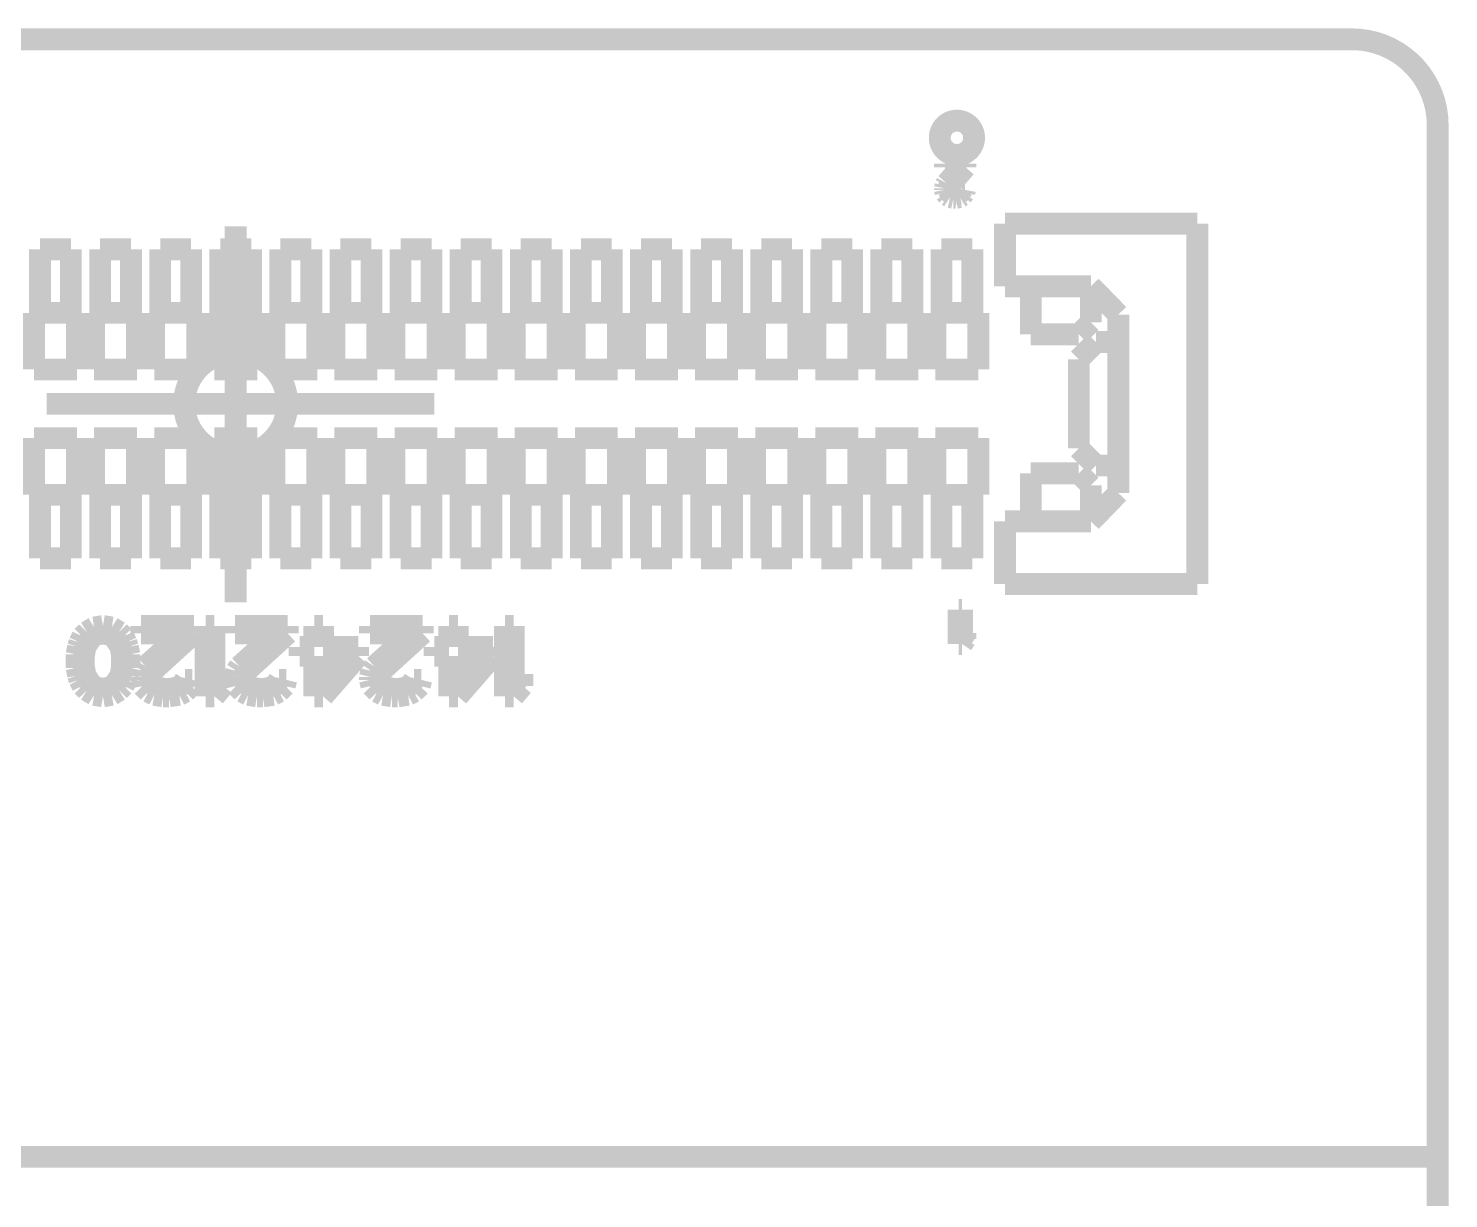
# Model space of a CAD drawing. Header units: millimetres. Extents: x 0 to 442, y 0 to 314.
# Drawn here: x 197.42 to 205.69, y 92.48 to 99.3 of the extents above; entities that cross this region are included whole.
import ezdxf

# ---------------------------------------------------------------- set-up
doc = ezdxf.new("R2010")
doc.units = ezdxf.units.MM
doc.header["$LTSCALE"] = 23.1
doc.layers.get('0').update_dxf_attribs({"linetype": 'CONTINUOUS'})

msp = doc.modelspace()

# ---------------------------------------------------------------- linework, layer by layer
at = {"const_width": 0.127}
for points in [[(205.1308, 99.235), (192.1308, 99.235, 0.414218), (191.6307, 98.7349)], [(205.6307, 98.7349, 0.414367), (205.1308, 99.235)]]:
    msp.add_lwpolyline(points, format="xyb", dxfattribs=at)
for points in [[(202.7307, 98.6609), (202.7307, 98.6648), (202.731, 98.6686), (202.7315, 98.6726), (202.7325, 98.6802), (202.7335, 98.6841), (202.7343, 98.6876), (202.7356, 98.6914), (202.7368, 98.695), (202.7381, 98.6988), (202.7396, 98.7023), (202.7414, 98.7059), (202.7432, 98.7092), (202.7493, 98.7191), (202.7518, 98.7222), (202.7541, 98.7252), (202.7566, 98.728), (202.7622, 98.7336), (202.765, 98.7361), (202.7711, 98.7412), (202.7742, 98.7432), (202.7775, 98.7455), (202.7808, 98.7476), (202.7841, 98.7493), (202.7876, 98.7511), (202.7947, 98.7542), (202.7983, 98.7554), (202.8021, 98.7567), (202.8059, 98.7577), (202.8095, 98.7587), (202.8133, 98.7595), (202.8171, 98.76), (202.8212, 98.7605), (202.825, 98.7608), (202.8367, 98.7608), (202.8405, 98.7605), (202.8481, 98.7595), (202.8519, 98.7587), (202.8595, 98.7567), (202.8631, 98.7554), (202.8669, 98.7542), (202.874, 98.7511), (202.8773, 98.7493), (202.8808, 98.7476), (202.8842, 98.7455), (202.8872, 98.7432), (202.8905, 98.7412), (202.8966, 98.7361), (202.8994, 98.7336), (202.9022, 98.7308), (202.9073, 98.7252), (202.9098, 98.7222), (202.9121, 98.7191), (202.9144, 98.7158), (202.9164, 98.7125), (202.9182, 98.7092), (202.9202, 98.7059), (202.9233, 98.6988), (202.9248, 98.695), (202.9261, 98.6914), (202.9271, 98.6876), (202.9281, 98.6841), (202.9296, 98.6764), (202.9301, 98.6726), (202.9304, 98.6686), (202.9306, 98.6648), (202.9306, 98.6609)], [(205.6307, 90.8319), (205.6307, 98.7349)], [(202.9306, 98.6609), (202.9306, 98.6571), (202.9304, 98.6531), (202.9301, 98.6493), (202.9296, 98.6454), (202.9281, 98.6378), (202.9271, 98.634), (202.9261, 98.6305), (202.9248, 98.6267), (202.9202, 98.616), (202.9182, 98.6127), (202.9164, 98.6091), (202.9144, 98.6058), (202.9098, 98.5997), (202.9047, 98.5936), (202.9022, 98.5908), (202.8994, 98.588), (202.8966, 98.5855), (202.8936, 98.583), (202.8905, 98.5807), (202.8872, 98.5784), (202.8842, 98.5764), (202.8808, 98.5743), (202.8773, 98.5723), (202.874, 98.5708), (202.8704, 98.569), (202.8669, 98.5677), (202.8631, 98.5662), (202.8595, 98.5652), (202.8519, 98.5632), (202.8481, 98.5624), (202.8405, 98.5614), (202.8367, 98.5611), (202.8326, 98.5609), (202.8288, 98.5609), (202.8212, 98.5614), (202.8171, 98.5619), (202.8133, 98.5624), (202.8095, 98.5632), (202.8059, 98.5642), (202.7983, 98.5662), (202.7947, 98.5677), (202.7912, 98.569), (202.7876, 98.5708), (202.7841, 98.5723), (202.7742, 98.5784), (202.7681, 98.583), (202.765, 98.5855), (202.7622, 98.588), (202.7566, 98.5936), (202.7541, 98.5967), (202.7518, 98.5997), (202.7493, 98.6028), (202.7472, 98.6058), (202.7452, 98.6091), (202.7432, 98.6127), (202.7414, 98.616), (202.7396, 98.6195), (202.7381, 98.6231), (202.7368, 98.6267), (202.7356, 98.6305), (202.7343, 98.634), (202.7335, 98.6378), (202.7325, 98.6416), (202.731, 98.6531), (202.7307, 98.6571), (202.7307, 98.6609)], [(202.7607, 98.4897), (202.7607, 98.5108)], [(202.7607, 98.4897), (202.7607, 98.5108)], [(202.7607, 98.5108), (202.8808, 98.5108)], [(202.7607, 98.5108), (202.8808, 98.5108)], [(202.8542, 98.4897), (202.7607, 98.4897)], [(202.8542, 98.4897), (202.7607, 98.4897)], [(202.7709, 98.396), (202.8542, 98.4897)], [(202.7709, 98.396), (202.8542, 98.4897)], [(202.8808, 98.4897), (202.7874, 98.3833)], [(202.8808, 98.4897), (202.7874, 98.3833)], [(202.8808, 98.5108), (202.8808, 98.4897)], [(202.8808, 98.5108), (202.8808, 98.4897)], [(202.7607, 98.3663), (202.764, 98.3833)], [(202.7607, 98.3663), (202.764, 98.3833)], [(202.7607, 98.3577), (202.7607, 98.3663)], [(202.7607, 98.3577), (202.7607, 98.3663)], [(202.764, 98.3833), (202.7709, 98.396)], [(202.764, 98.3833), (202.7709, 98.396)], [(202.7874, 98.3833), (202.7808, 98.3663)], [(202.7874, 98.3833), (202.7808, 98.3663)], [(202.7808, 98.3663), (202.7808, 98.3577)], [(202.7808, 98.3663), (202.7808, 98.3577)], [(202.764, 98.3406), (202.7607, 98.3577)], [(202.764, 98.3406), (202.7607, 98.3577)], [(202.7775, 98.3236), (202.764, 98.3406)], [(202.7775, 98.3236), (202.764, 98.3406)], [(202.7907, 98.3152), (202.7775, 98.3236)], [(202.7907, 98.3152), (202.7775, 98.3236)], [(202.7808, 98.3577), (202.7874, 98.345)], [(202.7808, 98.3577), (202.7874, 98.345)], [(202.7874, 98.345), (202.7975, 98.3363)], [(202.7874, 98.345), (202.7975, 98.3363)], [(202.8107, 98.3109), (202.7907, 98.3152)], [(202.8107, 98.3109), (202.7907, 98.3152)], [(202.7975, 98.3363), (202.814, 98.3323)], [(202.7975, 98.3363), (202.814, 98.3323)], [(202.8242, 98.3109), (202.8107, 98.3109)], [(202.8242, 98.3109), (202.8107, 98.3109)], [(202.814, 98.3323), (202.8275, 98.3323)], [(202.814, 98.3323), (202.8275, 98.3323)], [(202.8473, 98.3152), (202.8242, 98.3109)], [(202.8473, 98.3152), (202.8242, 98.3109)], [(202.8275, 98.3323), (202.844, 98.3363)], [(202.8275, 98.3323), (202.844, 98.3363)], [(202.844, 98.3363), (202.8542, 98.345)], [(202.844, 98.3363), (202.8542, 98.345)], [(202.8608, 98.3236), (202.8473, 98.3152)], [(202.8608, 98.3236), (202.8473, 98.3152)], [(202.8542, 98.345), (202.8608, 98.3577)], [(202.8542, 98.345), (202.8608, 98.3577)], [(202.8608, 98.3577), (202.8773, 98.3577)], [(202.8608, 98.3577), (202.8773, 98.3577)], [(202.874, 98.3406), (202.8608, 98.3236)], [(202.874, 98.3406), (202.8608, 98.3236)], [(202.8773, 98.3577), (202.874, 98.3406)], [(202.8773, 98.3577), (202.874, 98.3406)], [(198.6307, 95.9548), (198.6307, 98.1446)], [(198.6307, 95.9548), (198.6307, 98.1446)], [(203.1107, 98.1608), (203.1107, 97.7958)], [(203.1107, 97.7958), (203.1107, 98.1608)], [(204.2309, 98.1608), (203.1107, 98.1608)], [(203.1107, 98.1608), (204.2309, 98.1608)], [(204.2309, 98.1608), (204.2309, 96.061)], [(204.2309, 96.061), (204.2309, 98.1608)], [(197.4907, 98.011), (197.4907, 97.6409)], [(197.4907, 98.011), (197.4907, 97.6409)], [(197.6708, 98.011), (197.4907, 98.011)], [(197.6708, 98.011), (197.4907, 98.011)], [(197.6708, 97.6409), (197.6708, 98.011)], [(197.6708, 97.6409), (197.6708, 98.011)], [(197.8407, 98.011), (197.8407, 97.6409)], [(197.8407, 98.011), (197.8407, 97.6409)], [(198.0208, 98.011), (197.8407, 98.011)], [(198.0208, 98.011), (197.8407, 98.011)], [(198.0208, 97.6409), (198.0208, 98.011)], [(198.0208, 97.6409), (198.0208, 98.011)], [(198.1907, 98.011), (198.1907, 97.6409)], [(198.1907, 98.011), (198.1907, 97.6409)], [(198.3708, 98.011), (198.1907, 98.011)], [(198.3708, 98.011), (198.1907, 98.011)], [(198.3708, 97.6409), (198.3708, 98.011)], [(198.3708, 97.6409), (198.3708, 98.011)], [(198.5408, 98.011), (198.5408, 97.6409)], [(198.5408, 98.011), (198.5408, 97.6409)], [(198.7208, 98.011), (198.5408, 98.011)], [(198.7208, 98.011), (198.5408, 98.011)], [(198.7208, 97.6409), (198.7208, 98.011)], [(198.7208, 97.6409), (198.7208, 98.011)], [(198.8908, 98.011), (198.8908, 97.6409)], [(198.8908, 98.011), (198.8908, 97.6409)], [(199.0709, 98.011), (198.8908, 98.011)], [(199.0709, 98.011), (198.8908, 98.011)], [(199.0709, 97.6409), (199.0709, 98.011)], [(199.0709, 97.6409), (199.0709, 98.011)], [(199.2408, 98.011), (199.2408, 97.6409)], [(199.2408, 98.011), (199.2408, 97.6409)], [(199.4209, 98.011), (199.2408, 98.011)], [(199.4209, 98.011), (199.2408, 98.011)], [(199.4209, 97.6409), (199.4209, 98.011)], [(199.4209, 97.6409), (199.4209, 98.011)], [(199.5908, 98.011), (199.5908, 97.6409)], [(199.5908, 98.011), (199.5908, 97.6409)], [(199.7709, 98.011), (199.5908, 98.011)], [(199.7709, 98.011), (199.5908, 98.011)], [(199.7709, 97.6409), (199.7709, 98.011)], [(199.7709, 97.6409), (199.7709, 98.011)], [(199.9408, 98.011), (199.9408, 97.6409)], [(199.9408, 98.011), (199.9408, 97.6409)], [(200.1206, 98.011), (199.9408, 98.011)], [(200.1206, 98.011), (199.9408, 98.011)], [(200.1206, 97.6409), (200.1206, 98.011)], [(200.1206, 97.6409), (200.1206, 98.011)], [(200.2908, 98.011), (200.2908, 97.6409)], [(200.2908, 98.011), (200.2908, 97.6409)], [(200.4706, 98.011), (200.2908, 98.011)], [(200.4706, 98.011), (200.2908, 98.011)], [(200.4706, 97.6409), (200.4706, 98.011)], [(200.4706, 97.6409), (200.4706, 98.011)], [(200.6408, 98.011), (200.6408, 97.6409)], [(200.6408, 98.011), (200.6408, 97.6409)], [(200.8207, 98.011), (200.6408, 98.011)], [(200.8207, 98.011), (200.6408, 98.011)], [(200.8207, 97.6409), (200.8207, 98.011)], [(200.8207, 97.6409), (200.8207, 98.011)], [(201.1707, 98.011), (200.9908, 98.011)], [(201.1707, 98.011), (200.9908, 98.011)], [(200.9908, 98.011), (200.9908, 97.6409)], [(200.9908, 98.011), (200.9908, 97.6409)], [(201.1707, 97.6409), (201.1707, 98.011)], [(201.1707, 97.6409), (201.1707, 98.011)], [(201.3408, 98.011), (201.3408, 97.6409)], [(201.3408, 98.011), (201.3408, 97.6409)], [(201.5207, 98.011), (201.3408, 98.011)], [(201.5207, 98.011), (201.3408, 98.011)], [(201.5207, 97.6409), (201.5207, 98.011)], [(201.5207, 97.6409), (201.5207, 98.011)], [(201.6909, 98.011), (201.6909, 97.6409)], [(201.6909, 98.011), (201.6909, 97.6409)], [(201.8707, 98.011), (201.6909, 98.011)], [(201.8707, 98.011), (201.6909, 98.011)], [(201.8707, 97.6409), (201.8707, 98.011)], [(201.8707, 97.6409), (201.8707, 98.011)], [(202.0409, 98.011), (202.0409, 97.6409)], [(202.0409, 98.011), (202.0409, 97.6409)], [(202.2207, 98.011), (202.0409, 98.011)], [(202.2207, 98.011), (202.0409, 98.011)], [(202.2207, 97.6409), (202.2207, 98.011)], [(202.2207, 97.6409), (202.2207, 98.011)], [(202.3906, 98.011), (202.3906, 97.6409)], [(202.3906, 98.011), (202.3906, 97.6409)], [(202.5707, 98.011), (202.3906, 98.011)], [(202.5707, 98.011), (202.3906, 98.011)], [(202.5707, 97.6409), (202.5707, 98.011)], [(202.5707, 97.6409), (202.5707, 98.011)], [(202.7406, 98.011), (202.7406, 97.6409)], [(202.7406, 98.011), (202.7406, 97.6409)], [(202.9207, 98.011), (202.7406, 98.011)], [(202.9207, 98.011), (202.7406, 98.011)], [(202.9207, 97.6409), (202.9207, 98.011)], [(202.9207, 97.6409), (202.9207, 98.011)], [(203.2608, 97.7958), (203.1107, 97.7958)], [(203.1107, 97.7958), (203.6108, 97.7958)], [(203.2608, 97.7958), (203.2608, 97.5159)], [(203.2608, 97.5159), (203.2608, 97.7958)], [(203.2608, 97.7958), (203.6108, 97.7958)], [(203.6108, 97.7958), (203.6108, 97.586)], [(203.6108, 97.586), (203.6108, 97.7958)], [(203.6108, 97.7958), (203.7709, 97.631)], [(203.7709, 97.631), (203.6108, 97.7958)], [(197.4557, 97.6409), (197.4557, 97.3109)], [(197.4557, 97.6409), (197.4557, 97.3109)], [(197.7059, 97.6409), (197.4557, 97.6409)], [(197.4907, 97.6409), (197.4557, 97.6409)], [(197.4907, 97.6409), (197.6708, 97.6409)], [(197.7059, 97.6409), (197.6708, 97.6409)], [(197.7059, 97.3109), (197.7059, 97.6409)], [(197.7059, 97.3109), (197.7059, 97.6409)], [(197.8057, 97.6409), (197.8057, 97.3109)], [(197.8057, 97.6409), (197.8057, 97.3109)], [(198.0559, 97.6409), (197.8057, 97.6409)], [(197.8407, 97.6409), (197.8057, 97.6409)], [(197.8407, 97.6409), (198.0208, 97.6409)], [(198.0559, 97.6409), (198.0208, 97.6409)], [(198.0559, 97.3109), (198.0559, 97.6409)], [(198.0559, 97.3109), (198.0559, 97.6409)], [(198.1557, 97.6409), (198.1557, 97.3109)], [(198.1557, 97.6409), (198.1557, 97.3109)], [(198.4056, 97.6409), (198.1557, 97.6409)], [(198.1907, 97.6409), (198.1557, 97.6409)], [(198.1907, 97.6409), (198.3708, 97.6409)], [(198.4056, 97.6409), (198.3708, 97.6409)], [(198.4056, 97.3109), (198.4056, 97.6409)], [(198.4056, 97.3109), (198.4056, 97.6409)], [(198.5057, 97.6409), (198.5057, 97.3109)], [(198.5057, 97.6409), (198.5057, 97.3109)], [(198.7556, 97.6409), (198.5057, 97.6409)], [(198.5408, 97.6409), (198.5057, 97.6409)], [(198.5408, 97.6409), (198.7208, 97.6409)], [(198.7556, 97.6409), (198.7208, 97.6409)], [(198.7556, 97.3109), (198.7556, 97.6409)], [(198.7556, 97.3109), (198.7556, 97.6409)], [(198.8557, 97.6409), (198.8557, 97.3109)], [(198.8557, 97.6409), (198.8557, 97.3109)], [(199.1056, 97.6409), (198.8557, 97.6409)], [(198.8908, 97.6409), (198.8557, 97.6409)], [(198.8908, 97.6409), (199.0709, 97.6409)], [(199.1056, 97.6409), (199.0709, 97.6409)], [(199.1056, 97.3109), (199.1056, 97.6409)], [(199.1056, 97.3109), (199.1056, 97.6409)], [(199.2057, 97.6409), (199.2057, 97.3109)], [(199.2057, 97.6409), (199.2057, 97.3109)], [(199.4557, 97.6409), (199.2057, 97.6409)], [(199.2408, 97.6409), (199.2057, 97.6409)], [(199.2408, 97.6409), (199.4209, 97.6409)], [(199.4557, 97.6409), (199.4209, 97.6409)], [(199.4557, 97.3109), (199.4557, 97.6409)], [(199.4557, 97.3109), (199.4557, 97.6409)], [(199.5557, 97.6409), (199.5557, 97.3109)], [(199.5557, 97.6409), (199.5557, 97.3109)], [(199.8057, 97.6409), (199.5557, 97.6409)], [(199.5908, 97.6409), (199.5557, 97.6409)], [(199.5908, 97.6409), (199.7709, 97.6409)], [(199.8057, 97.6409), (199.7709, 97.6409)], [(199.8057, 97.3109), (199.8057, 97.6409)], [(199.8057, 97.3109), (199.8057, 97.6409)], [(199.9057, 97.6409), (199.9057, 97.3109)], [(199.9057, 97.6409), (199.9057, 97.3109)], [(200.1557, 97.6409), (199.9057, 97.6409)], [(199.9408, 97.6409), (199.9057, 97.6409)], [(199.9408, 97.6409), (200.1206, 97.6409)], [(200.1557, 97.6409), (200.1206, 97.6409)], [(200.1557, 97.3109), (200.1557, 97.6409)], [(200.1557, 97.3109), (200.1557, 97.6409)], [(200.2558, 97.6409), (200.2558, 97.3109)], [(200.2558, 97.6409), (200.2558, 97.3109)], [(200.5057, 97.6409), (200.2558, 97.6409)], [(200.2908, 97.6409), (200.2558, 97.6409)], [(200.2908, 97.6409), (200.4706, 97.6409)], [(200.5057, 97.6409), (200.4706, 97.6409)], [(200.5057, 97.3109), (200.5057, 97.6409)], [(200.5057, 97.3109), (200.5057, 97.6409)], [(200.6058, 97.6409), (200.6058, 97.3109)], [(200.6058, 97.6409), (200.6058, 97.3109)], [(200.8557, 97.6409), (200.6058, 97.6409)], [(200.6408, 97.6409), (200.6058, 97.6409)], [(200.6408, 97.6409), (200.8207, 97.6409)], [(200.8557, 97.6409), (200.8207, 97.6409)], [(200.8557, 97.3109), (200.8557, 97.6409)], [(200.8557, 97.3109), (200.8557, 97.6409)], [(201.2057, 97.6409), (200.9558, 97.6409)], [(200.9558, 97.6409), (200.9558, 97.3109)], [(200.9558, 97.6409), (200.9558, 97.3109)], [(200.9908, 97.6409), (200.9558, 97.6409)], [(200.9908, 97.6409), (201.1707, 97.6409)], [(201.2057, 97.6409), (201.1707, 97.6409)], [(201.2057, 97.3109), (201.2057, 97.6409)], [(201.2057, 97.3109), (201.2057, 97.6409)], [(201.3058, 97.6409), (201.3058, 97.3109)], [(201.3058, 97.6409), (201.3058, 97.3109)], [(201.5557, 97.6409), (201.3058, 97.6409)], [(201.3408, 97.6409), (201.3058, 97.6409)], [(201.3408, 97.6409), (201.5207, 97.6409)], [(201.5557, 97.6409), (201.5207, 97.6409)], [(201.5557, 97.3109), (201.5557, 97.6409)], [(201.5557, 97.3109), (201.5557, 97.6409)], [(201.6558, 97.6409), (201.6558, 97.3109)], [(201.6558, 97.6409), (201.6558, 97.3109)], [(201.9057, 97.6409), (201.6558, 97.6409)], [(201.6909, 97.6409), (201.6558, 97.6409)], [(201.6909, 97.6409), (201.8707, 97.6409)], [(201.9057, 97.6409), (201.8707, 97.6409)], [(201.9057, 97.3109), (201.9057, 97.6409)], [(201.9057, 97.3109), (201.9057, 97.6409)], [(202.0058, 97.6409), (202.0058, 97.3109)], [(202.0058, 97.6409), (202.0058, 97.3109)], [(202.2558, 97.6409), (202.0058, 97.6409)], [(202.0409, 97.6409), (202.0058, 97.6409)], [(202.0409, 97.6409), (202.2207, 97.6409)], [(202.2558, 97.6409), (202.2207, 97.6409)], [(202.2558, 97.3109), (202.2558, 97.6409)], [(202.2558, 97.3109), (202.2558, 97.6409)], [(202.3558, 97.6409), (202.3558, 97.3109)], [(202.3558, 97.6409), (202.3558, 97.3109)], [(202.6058, 97.6409), (202.3558, 97.6409)], [(202.3906, 97.6409), (202.3558, 97.6409)], [(202.3906, 97.6409), (202.5707, 97.6409)], [(202.6058, 97.6409), (202.5707, 97.6409)], [(202.6058, 97.3109), (202.6058, 97.6409)], [(202.6058, 97.3109), (202.6058, 97.6409)], [(202.7058, 97.6409), (202.7058, 97.3109)], [(202.7058, 97.6409), (202.7058, 97.3109)], [(202.9558, 97.6409), (202.7058, 97.6409)], [(202.7406, 97.6409), (202.7058, 97.6409)], [(202.7406, 97.6409), (202.9207, 97.6409)], [(202.9558, 97.6409), (202.9207, 97.6409)], [(202.9558, 97.3109), (202.9558, 97.6409)], [(202.9558, 97.3109), (202.9558, 97.6409)], [(203.7709, 97.631), (203.7709, 96.5908)], [(203.7709, 96.5908), (203.7709, 96.7509), (203.7709, 97.471), (203.7709, 97.631)], [(203.6108, 97.586), (203.5407, 97.5159)], [(203.5407, 97.5159), (203.6108, 97.586)], [(203.5407, 97.5159), (203.2608, 97.5159)], [(203.2608, 97.5159), (203.5407, 97.5159)], [(203.6408, 97.471), (203.5407, 97.3709)], [(203.5407, 97.3709), (203.6408, 97.471)], [(203.7709, 97.471), (203.6408, 97.471)], [(203.6408, 97.471), (203.7709, 97.471)], [(198.3307, 97.1108), (198.3309, 97.1222), (198.3317, 97.1334), (198.3327, 97.1446), (198.334, 97.1555), (198.336, 97.1667), (198.3383, 97.1776), (198.3409, 97.1885), (198.3442, 97.1994), (198.3477, 97.2101), (198.3515, 97.2205), (198.3558, 97.2309), (198.3604, 97.2411), (198.3655, 97.251), (198.3708, 97.2609), (198.3767, 97.2705), (198.3828, 97.2799), (198.3894, 97.2891), (198.3962, 97.298), (198.4033, 97.3066), (198.411, 97.315), (198.4186, 97.3231), (198.4267, 97.3307), (198.4351, 97.3384), (198.4437, 97.3455), (198.4526, 97.3523), (198.4618, 97.3587), (198.4712, 97.365), (198.4905, 97.3762), (198.5006, 97.3813), (198.5108, 97.3859), (198.5212, 97.3902), (198.5316, 97.394), (198.5423, 97.3975), (198.5532, 97.4006), (198.5639, 97.4034), (198.575, 97.4057), (198.586, 97.4075), (198.5971, 97.409), (198.6083, 97.41), (198.6195, 97.4108), (198.6307, 97.411), (198.6418, 97.4108), (198.6533, 97.41), (198.6645, 97.409), (198.6754, 97.4075), (198.6865, 97.4057), (198.6975, 97.4034), (198.7084, 97.4006), (198.7191, 97.3975), (198.7297, 97.394), (198.7404, 97.3902), (198.7508, 97.3859), (198.761, 97.3813), (198.7709, 97.3762), (198.7808, 97.3706), (198.7904, 97.365), (198.7998, 97.3587), (198.809, 97.3523), (198.8179, 97.3455), (198.8265, 97.3384), (198.8349, 97.3307), (198.8428, 97.3231), (198.8506, 97.315), (198.8583, 97.3066), (198.8654, 97.298), (198.8722, 97.2891), (198.8786, 97.2799), (198.8847, 97.2705), (198.8905, 97.2609), (198.8961, 97.251), (198.9009, 97.2411), (198.9058, 97.2309), (198.9101, 97.2205), (198.9139, 97.2101), (198.9174, 97.1994), (198.9205, 97.1885), (198.9233, 97.1776), (198.9256, 97.1667), (198.9273, 97.1555), (198.9289, 97.1446), (198.9299, 97.1334), (198.9306, 97.1222), (198.9306, 97.1108)], [(203.5407, 97.3709), (203.5407, 96.8509)], [(203.5407, 96.8509), (203.5407, 97.3709)], [(197.4557, 97.3109), (197.7059, 97.3109)], [(197.4557, 97.3109), (197.7059, 97.3109)], [(197.8057, 97.3109), (198.0559, 97.3109)], [(197.8057, 97.3109), (198.0559, 97.3109)], [(198.1557, 97.3109), (198.4056, 97.3109)], [(198.1557, 97.3109), (198.4056, 97.3109)], [(198.5057, 97.3109), (198.7556, 97.3109)], [(198.5057, 97.3109), (198.7556, 97.3109)], [(198.8557, 97.3109), (199.1056, 97.3109)], [(198.8557, 97.3109), (199.1056, 97.3109)], [(199.2057, 97.3109), (199.4557, 97.3109)], [(199.2057, 97.3109), (199.4557, 97.3109)], [(199.5557, 97.3109), (199.8057, 97.3109)], [(199.5557, 97.3109), (199.8057, 97.3109)], [(199.9057, 97.3109), (200.1557, 97.3109)], [(199.9057, 97.3109), (200.1557, 97.3109)], [(200.2558, 97.3109), (200.5057, 97.3109)], [(200.2558, 97.3109), (200.5057, 97.3109)], [(200.6058, 97.3109), (200.8557, 97.3109)], [(200.6058, 97.3109), (200.8557, 97.3109)], [(200.9558, 97.3109), (201.2057, 97.3109)], [(200.9558, 97.3109), (201.2057, 97.3109)], [(201.3058, 97.3109), (201.5557, 97.3109)], [(201.3058, 97.3109), (201.5557, 97.3109)], [(201.6558, 97.3109), (201.9057, 97.3109)], [(201.6558, 97.3109), (201.9057, 97.3109)], [(202.0058, 97.3109), (202.2558, 97.3109)], [(202.0058, 97.3109), (202.2558, 97.3109)], [(202.3558, 97.3109), (202.6058, 97.3109)], [(202.3558, 97.3109), (202.6058, 97.3109)], [(202.7058, 97.3109), (202.9558, 97.3109)], [(202.7058, 97.3109), (202.9558, 97.3109)], [(197.5291, 97.1108), (199.7869, 97.1108)], [(197.5291, 97.1108), (199.7869, 97.1108)], [(198.9306, 97.1108), (198.9306, 97.0996), (198.9299, 97.0884), (198.9289, 97.0773), (198.9273, 97.0661), (198.9256, 97.0552), (198.9233, 97.0442), (198.9205, 97.0333), (198.9174, 97.0224), (198.9139, 97.0117), (198.9101, 97.0013), (198.9058, 96.9909), (198.9009, 96.9807), (198.8961, 96.9708), (198.8905, 96.9609), (198.8847, 96.9513), (198.8786, 96.9419), (198.8722, 96.9327), (198.8654, 96.9238), (198.8583, 96.9152), (198.8506, 96.9068), (198.8428, 96.8987), (198.8349, 96.8911), (198.8265, 96.8835), (198.8179, 96.8763), (198.809, 96.8695), (198.7998, 96.8631), (198.7904, 96.8568), (198.7808, 96.8512), (198.7709, 96.8456), (198.761, 96.8405), (198.7508, 96.836), (198.7404, 96.8316), (198.7297, 96.8278), (198.7191, 96.8243), (198.7084, 96.8212), (198.6975, 96.8184), (198.6865, 96.8161), (198.6754, 96.8144), (198.6645, 96.8128), (198.6533, 96.8118), (198.6418, 96.8111), (198.6307, 96.8108), (198.6195, 96.8111), (198.6083, 96.8118), (198.5971, 96.8128), (198.586, 96.8144), (198.575, 96.8161), (198.5639, 96.8184), (198.5532, 96.8212), (198.5423, 96.8243), (198.5316, 96.8278), (198.5212, 96.8316), (198.5108, 96.836), (198.5006, 96.8405), (198.4905, 96.8456), (198.4712, 96.8568), (198.4618, 96.8631), (198.4526, 96.8695), (198.4437, 96.8763), (198.4351, 96.8835), (198.4267, 96.8911), (198.4186, 96.8987), (198.411, 96.9068), (198.4033, 96.9152), (198.3962, 96.9238), (198.3894, 96.9327), (198.3828, 96.9419), (198.3767, 96.9513), (198.3708, 96.9609), (198.3655, 96.9708), (198.3604, 96.9807), (198.3558, 96.9909), (198.3515, 97.0013), (198.3477, 97.0117), (198.3442, 97.0224), (198.3409, 97.0333), (198.3383, 97.0442), (198.336, 97.0552), (198.334, 97.0661), (198.3327, 97.0773), (198.3317, 97.0884), (198.3309, 97.0996), (198.3307, 97.1108)], [(197.4557, 96.9109), (197.4557, 96.5809)], [(197.4557, 96.9109), (197.4557, 96.5809)], [(197.7059, 96.9109), (197.4557, 96.9109)], [(197.7059, 96.9109), (197.4557, 96.9109)], [(197.7059, 96.5809), (197.7059, 96.9109)], [(197.7059, 96.5809), (197.7059, 96.9109)], [(197.8057, 96.9109), (197.8057, 96.5809)], [(197.8057, 96.9109), (197.8057, 96.5809)], [(198.0559, 96.9109), (197.8057, 96.9109)], [(198.0559, 96.9109), (197.8057, 96.9109)], [(198.0559, 96.5809), (198.0559, 96.9109)], [(198.0559, 96.5809), (198.0559, 96.9109)], [(198.1557, 96.9109), (198.1557, 96.5809)], [(198.1557, 96.9109), (198.1557, 96.5809)], [(198.4056, 96.9109), (198.1557, 96.9109)], [(198.4056, 96.9109), (198.1557, 96.9109)], [(198.4056, 96.5809), (198.4056, 96.9109)], [(198.4056, 96.5809), (198.4056, 96.9109)], [(198.7556, 96.9109), (198.5057, 96.9109)], [(198.7556, 96.9109), (198.5057, 96.9109)], [(198.5057, 96.9109), (198.5057, 96.5809)], [(198.5057, 96.9109), (198.5057, 96.5809)], [(198.7556, 96.5809), (198.7556, 96.9109)], [(198.7556, 96.5809), (198.7556, 96.9109)], [(198.8557, 96.9109), (198.8557, 96.5809)], [(198.8557, 96.9109), (198.8557, 96.5809)], [(199.1056, 96.9109), (198.8557, 96.9109)], [(199.1056, 96.9109), (198.8557, 96.9109)], [(199.1056, 96.5809), (199.1056, 96.9109)], [(199.1056, 96.5809), (199.1056, 96.9109)], [(199.2057, 96.9109), (199.2057, 96.5809)], [(199.2057, 96.9109), (199.2057, 96.5809)], [(199.4557, 96.9109), (199.2057, 96.9109)], [(199.4557, 96.9109), (199.2057, 96.9109)], [(199.4557, 96.5809), (199.4557, 96.9109)], [(199.4557, 96.5809), (199.4557, 96.9109)], [(199.5557, 96.9109), (199.5557, 96.5809)], [(199.5557, 96.9109), (199.5557, 96.5809)], [(199.8057, 96.9109), (199.5557, 96.9109)], [(199.8057, 96.9109), (199.5557, 96.9109)], [(199.8057, 96.5809), (199.8057, 96.9109)], [(199.8057, 96.5809), (199.8057, 96.9109)], [(199.9057, 96.9109), (199.9057, 96.5809)], [(199.9057, 96.9109), (199.9057, 96.5809)], [(200.1557, 96.9109), (199.9057, 96.9109)], [(200.1557, 96.9109), (199.9057, 96.9109)], [(200.1557, 96.5809), (200.1557, 96.9109)], [(200.1557, 96.5809), (200.1557, 96.9109)], [(200.2558, 96.9109), (200.2558, 96.5809)], [(200.2558, 96.9109), (200.2558, 96.5809)], [(200.5057, 96.9109), (200.2558, 96.9109)], [(200.5057, 96.9109), (200.2558, 96.9109)], [(200.5057, 96.5809), (200.5057, 96.9109)], [(200.5057, 96.5809), (200.5057, 96.9109)], [(200.6058, 96.9109), (200.6058, 96.5809)], [(200.6058, 96.9109), (200.6058, 96.5809)], [(200.8557, 96.9109), (200.6058, 96.9109)], [(200.8557, 96.9109), (200.6058, 96.9109)], [(200.8557, 96.5809), (200.8557, 96.9109)], [(200.8557, 96.5809), (200.8557, 96.9109)], [(201.2057, 96.9109), (200.9558, 96.9109)], [(201.2057, 96.9109), (200.9558, 96.9109)], [(200.9558, 96.9109), (200.9558, 96.5809)], [(200.9558, 96.9109), (200.9558, 96.5809)], [(201.2057, 96.5809), (201.2057, 96.9109)], [(201.2057, 96.5809), (201.2057, 96.9109)], [(201.3058, 96.9109), (201.3058, 96.5809)], [(201.3058, 96.9109), (201.3058, 96.5809)], [(201.5557, 96.9109), (201.3058, 96.9109)], [(201.5557, 96.9109), (201.3058, 96.9109)], [(201.5557, 96.5809), (201.5557, 96.9109)], [(201.5557, 96.5809), (201.5557, 96.9109)], [(201.6558, 96.9109), (201.6558, 96.5809)], [(201.6558, 96.9109), (201.6558, 96.5809)], [(201.9057, 96.9109), (201.6558, 96.9109)], [(201.9057, 96.9109), (201.6558, 96.9109)], [(201.9057, 96.5809), (201.9057, 96.9109)], [(201.9057, 96.5809), (201.9057, 96.9109)], [(202.0058, 96.9109), (202.0058, 96.5809)], [(202.0058, 96.9109), (202.0058, 96.5809)], [(202.2558, 96.9109), (202.0058, 96.9109)], [(202.2558, 96.9109), (202.0058, 96.9109)], [(202.2558, 96.5809), (202.2558, 96.9109)], [(202.2558, 96.5809), (202.2558, 96.9109)], [(202.3558, 96.9109), (202.3558, 96.5809)], [(202.3558, 96.9109), (202.3558, 96.5809)], [(202.6058, 96.9109), (202.3558, 96.9109)], [(202.6058, 96.9109), (202.3558, 96.9109)], [(202.6058, 96.5809), (202.6058, 96.9109)], [(202.6058, 96.5809), (202.6058, 96.9109)], [(202.7058, 96.9109), (202.7058, 96.5809)], [(202.7058, 96.9109), (202.7058, 96.5809)], [(202.9558, 96.9109), (202.7058, 96.9109)], [(202.9558, 96.9109), (202.7058, 96.9109)], [(202.9558, 96.5809), (202.9558, 96.9109)], [(202.9558, 96.5809), (202.9558, 96.9109)], [(203.5407, 96.8509), (203.6408, 96.7509)], [(203.6408, 96.7509), (203.5407, 96.8509)], [(203.2608, 96.426), (203.2608, 96.7059)], [(203.2608, 96.426), (203.2608, 96.7059)], [(203.2608, 96.7059), (203.5407, 96.7059)], [(203.2608, 96.7059), (203.5407, 96.7059)], [(203.5407, 96.7059), (203.6108, 96.6358)], [(203.5407, 96.7059), (203.6108, 96.6358)], [(203.7709, 96.7509), (203.6408, 96.7509)], [(203.6408, 96.7509), (203.7709, 96.7509)], [(203.6108, 96.6358), (203.6108, 96.426)], [(203.6108, 96.6358), (203.6108, 96.426)], [(197.4557, 96.5809), (197.7059, 96.5809)], [(197.4557, 96.5809), (197.4907, 96.5809)], [(197.4907, 96.5809), (197.6708, 96.5809)], [(197.4907, 96.5809), (197.4907, 96.2109)], [(197.4907, 96.5809), (197.4907, 96.2109)], [(197.6708, 96.5809), (197.7059, 96.5809)], [(197.6708, 96.2109), (197.6708, 96.5809)], [(197.6708, 96.2109), (197.6708, 96.5809)], [(197.8057, 96.5809), (198.0559, 96.5809)], [(197.8057, 96.5809), (197.8407, 96.5809)], [(197.8407, 96.5809), (198.0208, 96.5809)], [(197.8407, 96.5809), (197.8407, 96.2109)], [(197.8407, 96.5809), (197.8407, 96.2109)], [(198.0208, 96.5809), (198.0559, 96.5809)], [(198.0208, 96.2109), (198.0208, 96.5809)], [(198.0208, 96.2109), (198.0208, 96.5809)], [(198.1557, 96.5809), (198.4056, 96.5809)], [(198.1557, 96.5809), (198.1907, 96.5809)], [(198.1907, 96.5809), (198.3708, 96.5809)], [(198.1907, 96.5809), (198.1907, 96.2109)], [(198.1907, 96.5809), (198.1907, 96.2109)], [(198.3708, 96.5809), (198.4056, 96.5809)], [(198.3708, 96.2109), (198.3708, 96.5809)], [(198.3708, 96.2109), (198.3708, 96.5809)], [(198.5057, 96.5809), (198.7556, 96.5809)], [(198.5057, 96.5809), (198.5408, 96.5809)], [(198.5408, 96.5809), (198.7208, 96.5809)], [(198.5408, 96.5809), (198.5408, 96.2109)], [(198.5408, 96.5809), (198.5408, 96.2109)], [(198.7208, 96.2109), (198.7208, 96.5809)], [(198.7208, 96.2109), (198.7208, 96.5809)], [(198.7208, 96.5809), (198.7556, 96.5809)], [(198.8557, 96.5809), (199.1056, 96.5809)], [(198.8557, 96.5809), (198.8908, 96.5809)], [(198.8908, 96.5809), (199.0709, 96.5809)], [(198.8908, 96.5809), (198.8908, 96.2109)], [(198.8908, 96.5809), (198.8908, 96.2109)], [(199.0709, 96.2109), (199.0709, 96.5809)], [(199.0709, 96.2109), (199.0709, 96.5809)], [(199.0709, 96.5809), (199.1056, 96.5809)], [(199.2057, 96.5809), (199.2408, 96.5809)], [(199.2057, 96.5809), (199.4557, 96.5809)], [(199.2408, 96.5809), (199.2408, 96.2109)], [(199.2408, 96.5809), (199.2408, 96.2109)], [(199.2408, 96.5809), (199.4209, 96.5809)], [(199.4209, 96.2109), (199.4209, 96.5809)], [(199.4209, 96.2109), (199.4209, 96.5809)], [(199.4209, 96.5809), (199.4557, 96.5809)], [(199.5557, 96.5809), (199.5908, 96.5809)], [(199.5557, 96.5809), (199.8057, 96.5809)], [(199.5908, 96.5809), (199.5908, 96.2109)], [(199.5908, 96.5809), (199.5908, 96.2109)], [(199.5908, 96.5809), (199.7709, 96.5809)], [(199.7709, 96.2109), (199.7709, 96.5809)], [(199.7709, 96.2109), (199.7709, 96.5809)], [(199.7709, 96.5809), (199.8057, 96.5809)], [(199.9057, 96.5809), (199.9408, 96.5809)], [(199.9057, 96.5809), (200.1557, 96.5809)], [(199.9408, 96.5809), (199.9408, 96.2109)], [(199.9408, 96.5809), (199.9408, 96.2109)], [(199.9408, 96.5809), (200.1206, 96.5809)], [(200.1206, 96.2109), (200.1206, 96.5809)], [(200.1206, 96.2109), (200.1206, 96.5809)], [(200.1206, 96.5809), (200.1557, 96.5809)], [(200.2558, 96.5809), (200.2908, 96.5809)], [(200.2558, 96.5809), (200.5057, 96.5809)], [(200.2908, 96.5809), (200.2908, 96.2109)], [(200.2908, 96.5809), (200.2908, 96.2109)], [(200.2908, 96.5809), (200.4706, 96.5809)], [(200.4706, 96.2109), (200.4706, 96.5809)], [(200.4706, 96.2109), (200.4706, 96.5809)], [(200.4706, 96.5809), (200.5057, 96.5809)], [(200.6058, 96.5809), (200.6408, 96.5809)], [(200.6058, 96.5809), (200.8557, 96.5809)], [(200.6408, 96.5809), (200.6408, 96.2109)], [(200.6408, 96.5809), (200.6408, 96.2109)], [(200.6408, 96.5809), (200.8207, 96.5809)], [(200.8207, 96.2109), (200.8207, 96.5809)], [(200.8207, 96.2109), (200.8207, 96.5809)], [(200.8207, 96.5809), (200.8557, 96.5809)], [(200.9558, 96.5809), (201.2057, 96.5809)], [(200.9558, 96.5809), (200.9908, 96.5809)], [(200.9908, 96.5809), (201.1707, 96.5809)], [(200.9908, 96.5809), (200.9908, 96.2109)], [(200.9908, 96.5809), (200.9908, 96.2109)], [(201.1707, 96.2109), (201.1707, 96.5809)], [(201.1707, 96.2109), (201.1707, 96.5809)], [(201.1707, 96.5809), (201.2057, 96.5809)], [(201.3058, 96.5809), (201.3408, 96.5809)], [(201.3058, 96.5809), (201.5557, 96.5809)], [(201.3408, 96.5809), (201.3408, 96.2109)], [(201.3408, 96.5809), (201.3408, 96.2109)], [(201.3408, 96.5809), (201.5207, 96.5809)], [(201.5207, 96.2109), (201.5207, 96.5809)], [(201.5207, 96.2109), (201.5207, 96.5809)], [(201.5207, 96.5809), (201.5557, 96.5809)], [(201.6558, 96.5809), (201.6909, 96.5809)], [(201.6558, 96.5809), (201.9057, 96.5809)], [(201.6909, 96.5809), (201.6909, 96.2109)], [(201.6909, 96.5809), (201.6909, 96.2109)], [(201.6909, 96.5809), (201.8707, 96.5809)], [(201.8707, 96.2109), (201.8707, 96.5809)], [(201.8707, 96.2109), (201.8707, 96.5809)], [(201.8707, 96.5809), (201.9057, 96.5809)], [(202.0058, 96.5809), (202.0409, 96.5809)], [(202.0058, 96.5809), (202.2558, 96.5809)], [(202.0409, 96.5809), (202.0409, 96.2109)], [(202.0409, 96.5809), (202.0409, 96.2109)], [(202.0409, 96.5809), (202.2207, 96.5809)], [(202.2207, 96.2109), (202.2207, 96.5809)], [(202.2207, 96.2109), (202.2207, 96.5809)], [(202.2207, 96.5809), (202.2558, 96.5809)], [(202.3558, 96.5809), (202.3906, 96.5809)], [(202.3558, 96.5809), (202.6058, 96.5809)], [(202.3906, 96.5809), (202.3906, 96.2109)], [(202.3906, 96.5809), (202.3906, 96.2109)], [(202.3906, 96.5809), (202.5707, 96.5809)], [(202.5707, 96.2109), (202.5707, 96.5809)], [(202.5707, 96.2109), (202.5707, 96.5809)], [(202.5707, 96.5809), (202.6058, 96.5809)], [(202.7058, 96.5809), (202.7406, 96.5809)], [(202.7058, 96.5809), (202.9558, 96.5809)], [(202.7406, 96.5809), (202.7406, 96.2109)], [(202.7406, 96.5809), (202.7406, 96.2109)], [(202.7406, 96.5809), (202.9207, 96.5809)], [(202.9207, 96.2109), (202.9207, 96.5809)], [(202.9207, 96.2109), (202.9207, 96.5809)], [(202.9207, 96.5809), (202.9558, 96.5809)], [(203.7709, 96.5908), (203.6108, 96.426)], [(203.6108, 96.426), (203.7709, 96.5908)], [(203.1107, 96.426), (203.1107, 96.061)], [(203.1107, 96.061), (203.1107, 96.426)], [(203.6108, 96.426), (203.1107, 96.426)], [(203.1107, 96.426), (203.2608, 96.426)], [(203.6108, 96.426), (203.2608, 96.426)], [(197.4907, 96.2109), (197.6708, 96.2109)], [(197.4907, 96.2109), (197.6708, 96.2109)], [(197.8407, 96.2109), (198.0208, 96.2109)], [(197.8407, 96.2109), (198.0208, 96.2109)], [(198.1907, 96.2109), (198.3708, 96.2109)], [(198.1907, 96.2109), (198.3708, 96.2109)], [(198.5408, 96.2109), (198.7208, 96.2109)], [(198.5408, 96.2109), (198.7208, 96.2109)], [(198.8908, 96.2109), (199.0709, 96.2109)], [(198.8908, 96.2109), (199.0709, 96.2109)], [(199.2408, 96.2109), (199.4209, 96.2109)], [(199.2408, 96.2109), (199.4209, 96.2109)], [(199.5908, 96.2109), (199.7709, 96.2109)], [(199.5908, 96.2109), (199.7709, 96.2109)], [(199.9408, 96.2109), (200.1206, 96.2109)], [(199.9408, 96.2109), (200.1206, 96.2109)], [(200.2908, 96.2109), (200.4706, 96.2109)], [(200.2908, 96.2109), (200.4706, 96.2109)], [(200.6408, 96.2109), (200.8207, 96.2109)], [(200.6408, 96.2109), (200.8207, 96.2109)], [(200.9908, 96.2109), (201.1707, 96.2109)], [(200.9908, 96.2109), (201.1707, 96.2109)], [(201.3408, 96.2109), (201.5207, 96.2109)], [(201.3408, 96.2109), (201.5207, 96.2109)], [(201.6909, 96.2109), (201.8707, 96.2109)], [(201.6909, 96.2109), (201.8707, 96.2109)], [(202.0409, 96.2109), (202.2207, 96.2109)], [(202.0409, 96.2109), (202.2207, 96.2109)], [(202.3906, 96.2109), (202.5707, 96.2109)], [(202.3906, 96.2109), (202.5707, 96.2109)], [(202.7406, 96.2109), (202.9207, 96.2109)], [(202.7406, 96.2109), (202.9207, 96.2109)], [(204.2309, 96.061), (203.1107, 96.061)], [(203.1107, 96.061), (204.2309, 96.061)], [(202.8407, 95.711), (202.8407, 95.9109)], [(202.8407, 95.711), (202.8407, 95.9109)], [(202.8407, 95.9109), (202.8608, 95.9109)], [(202.8407, 95.9109), (202.8608, 95.9109)], [(202.8608, 95.9109), (202.8608, 95.745)], [(202.8608, 95.9109), (202.8608, 95.745)], [(197.8064, 95.8078), (197.7635, 95.7816)], [(197.7635, 95.7816), (197.8064, 95.8078)], [(197.8064, 95.8078), (197.8575, 95.8164)], [(197.8575, 95.8164), (197.8064, 95.8078)], [(197.9088, 95.8078), (197.8575, 95.8164)], [(197.8575, 95.8164), (197.9088, 95.8078)], [(197.9515, 95.7816), (197.9088, 95.8078)], [(197.9088, 95.8078), (197.9515, 95.7816)], [(198.0797, 95.8164), (198.3871, 95.8164)], [(198.0797, 95.8164), (198.3871, 95.8164)], [(198.0797, 95.773), (198.0797, 95.8164)], [(198.0797, 95.773), (198.0797, 95.8164)], [(198.3871, 95.8164), (198.3871, 95.773)], [(198.3871, 95.8164), (198.3871, 95.773)], [(198.4554, 95.4064), (198.4554, 95.8164)], [(198.4554, 95.4064), (198.4554, 95.8164)], [(198.4554, 95.8164), (198.5067, 95.8164)], [(198.4554, 95.8164), (198.5067, 95.8164)], [(198.5067, 95.8164), (198.5067, 95.4763)], [(198.5067, 95.8164), (198.5067, 95.4763)], [(198.6264, 95.8164), (198.9339, 95.8164)], [(198.6264, 95.8164), (198.9339, 95.8164)], [(198.6264, 95.773), (198.6264, 95.8164)], [(198.6264, 95.773), (198.6264, 95.8164)], [(198.9339, 95.8164), (198.9339, 95.773)], [(198.9339, 95.8164), (198.9339, 95.773)], [(199.0876, 95.6942), (199.0876, 95.8164)], [(199.0876, 95.6942), (199.0876, 95.8164)], [(199.0876, 95.8164), (199.1389, 95.8164)], [(199.0876, 95.8164), (199.1389, 95.8164)], [(199.1389, 95.8164), (199.1389, 95.6942)], [(199.1389, 95.8164), (199.1389, 95.6942)], [(199.4122, 95.8164), (199.7196, 95.8164)], [(199.4122, 95.8164), (199.7196, 95.8164)], [(199.4122, 95.773), (199.4122, 95.8164)], [(199.4122, 95.773), (199.4122, 95.8164)], [(199.7196, 95.8164), (199.7196, 95.773)], [(199.7196, 95.8164), (199.7196, 95.773)], [(199.8735, 95.6942), (199.8735, 95.8164)], [(199.8735, 95.6942), (199.8735, 95.8164)], [(199.8735, 95.8164), (199.9245, 95.8164)], [(199.8735, 95.8164), (199.9245, 95.8164)], [(199.9245, 95.8164), (199.9245, 95.6942)], [(199.9245, 95.8164), (199.9245, 95.6942)], [(200.1981, 95.4064), (200.1981, 95.8164)], [(200.1981, 95.4064), (200.1981, 95.8164)], [(200.1981, 95.8164), (200.2492, 95.8164)], [(200.1981, 95.8164), (200.2492, 95.8164)], [(200.2492, 95.8164), (200.2492, 95.4763)], [(200.2492, 95.8164), (200.2492, 95.4763)], [(197.7208, 95.7204), (197.7125, 95.6942)], [(197.7125, 95.6942), (197.7208, 95.7204)], [(197.7381, 95.7554), (197.7208, 95.7204)], [(197.7208, 95.7204), (197.7381, 95.7554)], [(197.7635, 95.7816), (197.7381, 95.7554)], [(197.7381, 95.7554), (197.7635, 95.7816)], [(197.7892, 95.7465), (197.7551, 95.6942)], [(197.7892, 95.7465), (197.7551, 95.6942)], [(197.8148, 95.7641), (197.7892, 95.7465)], [(197.8148, 95.7641), (197.7892, 95.7465)], [(197.8575, 95.773), (197.8148, 95.7641)], [(197.8575, 95.773), (197.8148, 95.7641)], [(197.9002, 95.7641), (197.8575, 95.773)], [(197.9002, 95.7641), (197.8575, 95.773)], [(197.9258, 95.7465), (197.9002, 95.7641)], [(197.9258, 95.7465), (197.9002, 95.7641)], [(197.9601, 95.6942), (197.9258, 95.7465)], [(197.9601, 95.6942), (197.9258, 95.7465)], [(197.9515, 95.7816), (197.9771, 95.7554)], [(197.9771, 95.7554), (197.9515, 95.7816)], [(197.9771, 95.7554), (197.9941, 95.7204)], [(197.9941, 95.7204), (197.9771, 95.7554)], [(197.9941, 95.7204), (198.0028, 95.6942)], [(198.0028, 95.6942), (197.9941, 95.7204)], [(198.3188, 95.773), (198.0797, 95.773)], [(198.3188, 95.773), (198.0797, 95.773)], [(198.1054, 95.5809), (198.3188, 95.773)], [(198.1054, 95.5809), (198.3188, 95.773)], [(198.3871, 95.773), (198.1481, 95.5548)], [(198.3871, 95.773), (198.1481, 95.5548)], [(198.8656, 95.773), (198.6264, 95.773)], [(198.8656, 95.773), (198.6264, 95.773)], [(198.652, 95.5809), (198.8656, 95.773)], [(198.652, 95.5809), (198.8656, 95.773)], [(198.9339, 95.773), (198.6947, 95.5548)], [(198.9339, 95.773), (198.6947, 95.5548)], [(199.6512, 95.773), (199.4122, 95.773)], [(199.6512, 95.773), (199.4122, 95.773)], [(199.4379, 95.5809), (199.6512, 95.773)], [(199.4379, 95.5809), (199.6512, 95.773)], [(199.7196, 95.773), (199.4806, 95.5548)], [(199.7196, 95.773), (199.4806, 95.5548)], [(202.8608, 95.745), (202.8808, 95.7747)], [(202.8608, 95.745), (202.8808, 95.7747)], [(202.8808, 95.7407), (202.8608, 95.711)], [(202.8808, 95.7407), (202.8608, 95.711)], [(202.8808, 95.7747), (202.8808, 95.7407)], [(202.8808, 95.7747), (202.8808, 95.7407)], [(197.7125, 95.6942), (197.7038, 95.6508)], [(197.7038, 95.6508), (197.7125, 95.6942)], [(197.7038, 95.6508), (197.7038, 95.5723)], [(197.7038, 95.5723), (197.7038, 95.6508)], [(197.7551, 95.6942), (197.7465, 95.6419)], [(197.7551, 95.6942), (197.7465, 95.6419)], [(197.7465, 95.6419), (197.7465, 95.5809)], [(197.7465, 95.6419), (197.7465, 95.5809)], [(197.9687, 95.6419), (197.9601, 95.6942)], [(197.9687, 95.6419), (197.9601, 95.6942)], [(197.9687, 95.5809), (197.9687, 95.6419)], [(197.9687, 95.5809), (197.9687, 95.6419)], [(198.0028, 95.6942), (198.0114, 95.6508)], [(198.0114, 95.6508), (198.0028, 95.6942)], [(198.0114, 95.6508), (198.0114, 95.5723)], [(198.0114, 95.5723), (198.0114, 95.6508)], [(199.0023, 95.6942), (199.0876, 95.6942)], [(199.0023, 95.6942), (199.0876, 95.6942)], [(199.0023, 95.6419), (199.0023, 95.6942)], [(199.0023, 95.6419), (199.0023, 95.6942)], [(199.0876, 95.6419), (199.0023, 95.6419)], [(199.0876, 95.6419), (199.0023, 95.6419)], [(199.0876, 95.4064), (199.0876, 95.6419)], [(199.0876, 95.4064), (199.0876, 95.6419)], [(199.1389, 95.6942), (199.3439, 95.6942)], [(199.1389, 95.6942), (199.3439, 95.6942)], [(199.3439, 95.6419), (199.1389, 95.4064)], [(199.3439, 95.6419), (199.1389, 95.4064)], [(199.284, 95.6419), (199.1389, 95.4763)], [(199.1389, 95.4763), (199.284, 95.6419)], [(199.1389, 95.6419), (199.1389, 95.4763)], [(199.1389, 95.4763), (199.1389, 95.6419)], [(199.284, 95.6419), (199.1389, 95.6419)], [(199.1389, 95.6419), (199.284, 95.6419)], [(199.3439, 95.6942), (199.3439, 95.6419)], [(199.3439, 95.6942), (199.3439, 95.6419)], [(199.7879, 95.6942), (199.8735, 95.6942)], [(199.7879, 95.6942), (199.8735, 95.6942)], [(199.7879, 95.6419), (199.7879, 95.6942)], [(199.7879, 95.6419), (199.7879, 95.6942)], [(199.8735, 95.6419), (199.7879, 95.6419)], [(199.8735, 95.6419), (199.7879, 95.6419)], [(199.8735, 95.4064), (199.8735, 95.6419)], [(199.8735, 95.4064), (199.8735, 95.6419)], [(199.9245, 95.6942), (200.1298, 95.6942)], [(199.9245, 95.6942), (200.1298, 95.6942)], [(200.1298, 95.6419), (199.9245, 95.4064)], [(200.1298, 95.6419), (199.9245, 95.4064)], [(200.0698, 95.6419), (199.9245, 95.4763)], [(199.9245, 95.4763), (200.0698, 95.6419)], [(199.9245, 95.6419), (199.9245, 95.4763)], [(199.9245, 95.4763), (199.9245, 95.6419)], [(200.0698, 95.6419), (199.9245, 95.6419)], [(199.9245, 95.6419), (200.0698, 95.6419)], [(200.1298, 95.6942), (200.1298, 95.6419)], [(200.1298, 95.6942), (200.1298, 95.6419)], [(202.8608, 95.711), (202.8407, 95.711)], [(202.8608, 95.711), (202.8407, 95.711)], [(197.7038, 95.5723), (197.7125, 95.5286)], [(197.7125, 95.5286), (197.7038, 95.5723)], [(197.7465, 95.5809), (197.7551, 95.5286)], [(197.7465, 95.5809), (197.7551, 95.5286)], [(197.9601, 95.5286), (197.9687, 95.5809)], [(197.9601, 95.5286), (197.9687, 95.5809)], [(198.0114, 95.5723), (198.0028, 95.5286)], [(198.0028, 95.5286), (198.0114, 95.5723)], [(198.0797, 95.52), (198.0881, 95.5548)], [(198.0797, 95.52), (198.0881, 95.5548)], [(198.0881, 95.5548), (198.1054, 95.5809)], [(198.0881, 95.5548), (198.1054, 95.5809)], [(198.1481, 95.5548), (198.1308, 95.52)], [(198.1481, 95.5548), (198.1308, 95.52)], [(198.6264, 95.52), (198.635, 95.5548)], [(198.6264, 95.52), (198.635, 95.5548)], [(198.635, 95.5548), (198.652, 95.5809)], [(198.635, 95.5548), (198.652, 95.5809)], [(198.6947, 95.5548), (198.6777, 95.52)], [(198.6947, 95.5548), (198.6777, 95.52)], [(199.4122, 95.52), (199.4206, 95.5548)], [(199.4122, 95.52), (199.4206, 95.5548)], [(199.4206, 95.5548), (199.4379, 95.5809)], [(199.4206, 95.5548), (199.4379, 95.5809)], [(199.4806, 95.5548), (199.4635, 95.52)], [(199.4806, 95.5548), (199.4635, 95.52)], [(197.7125, 95.5286), (197.7208, 95.5025)], [(197.7208, 95.5025), (197.7125, 95.5286)], [(197.7208, 95.5025), (197.7381, 95.4674)], [(197.7381, 95.4674), (197.7208, 95.5025)], [(197.7381, 95.4674), (197.7635, 95.4412)], [(197.7635, 95.4412), (197.7381, 95.4674)], [(197.7551, 95.5286), (197.7892, 95.4763)], [(197.7551, 95.5286), (197.7892, 95.4763)], [(197.7892, 95.4763), (197.8148, 95.4588)], [(197.7892, 95.4763), (197.8148, 95.4588)], [(197.9002, 95.4588), (197.9258, 95.4763)], [(197.9002, 95.4588), (197.9258, 95.4763)], [(197.9258, 95.4763), (197.9601, 95.5286)], [(197.9258, 95.4763), (197.9601, 95.5286)], [(197.9771, 95.4674), (197.9515, 95.4412)], [(197.9515, 95.4412), (197.9771, 95.4674)], [(197.9941, 95.5025), (197.9771, 95.4674)], [(197.9771, 95.4674), (197.9941, 95.5025)], [(198.0028, 95.5286), (197.9941, 95.5025)], [(197.9941, 95.5025), (198.0028, 95.5286)], [(198.0797, 95.5025), (198.0797, 95.52)], [(198.0797, 95.5025), (198.0797, 95.52)], [(198.0881, 95.4674), (198.0797, 95.5025)], [(198.0881, 95.4674), (198.0797, 95.5025)], [(198.1224, 95.4326), (198.0881, 95.4674)], [(198.1224, 95.4326), (198.0881, 95.4674)], [(198.1308, 95.52), (198.1308, 95.5025)], [(198.1308, 95.52), (198.1308, 95.5025)], [(198.1308, 95.5025), (198.1481, 95.4763)], [(198.1308, 95.5025), (198.1481, 95.4763)], [(198.1481, 95.4763), (198.1737, 95.4588)], [(198.1481, 95.4763), (198.1737, 95.4588)], [(198.2931, 95.4588), (198.3188, 95.4763)], [(198.2931, 95.4588), (198.3188, 95.4763)], [(198.3188, 95.4763), (198.336, 95.5025)], [(198.3188, 95.4763), (198.336, 95.5025)], [(198.336, 95.5025), (198.3787, 95.5025)], [(198.336, 95.5025), (198.3787, 95.5025)], [(198.3701, 95.4674), (198.336, 95.4326)], [(198.3701, 95.4674), (198.336, 95.4326)], [(198.3787, 95.5025), (198.3701, 95.4674)], [(198.3787, 95.5025), (198.3701, 95.4674)], [(198.5067, 95.4763), (198.558, 95.5373)], [(198.5067, 95.4763), (198.558, 95.5373)], [(198.558, 95.4674), (198.5067, 95.4064)], [(198.558, 95.4674), (198.5067, 95.4064)], [(198.558, 95.5373), (198.558, 95.4674)], [(198.558, 95.5373), (198.558, 95.4674)], [(198.6264, 95.5025), (198.6264, 95.52)], [(198.6264, 95.5025), (198.6264, 95.52)], [(198.635, 95.4674), (198.6264, 95.5025)], [(198.635, 95.4674), (198.6264, 95.5025)], [(198.669, 95.4326), (198.635, 95.4674)], [(198.669, 95.4326), (198.635, 95.4674)], [(198.6777, 95.52), (198.6777, 95.5025)], [(198.6777, 95.52), (198.6777, 95.5025)], [(198.6777, 95.5025), (198.6947, 95.4763)], [(198.6777, 95.5025), (198.6947, 95.4763)], [(198.6947, 95.4763), (198.7203, 95.4588)], [(198.6947, 95.4763), (198.7203, 95.4588)], [(198.84, 95.4588), (198.8656, 95.4763)], [(198.84, 95.4588), (198.8656, 95.4763)], [(198.8656, 95.4763), (198.8826, 95.5025)], [(198.8656, 95.4763), (198.8826, 95.5025)], [(198.8826, 95.5025), (198.9253, 95.5025)], [(198.8826, 95.5025), (198.9253, 95.5025)], [(198.9167, 95.4674), (198.8826, 95.4326)], [(198.9167, 95.4674), (198.8826, 95.4326)], [(198.9253, 95.5025), (198.9167, 95.4674)], [(198.9253, 95.5025), (198.9167, 95.4674)], [(199.4122, 95.5025), (199.4122, 95.52)], [(199.4122, 95.5025), (199.4122, 95.52)], [(199.4206, 95.4674), (199.4122, 95.5025)], [(199.4206, 95.4674), (199.4122, 95.5025)], [(199.4549, 95.4326), (199.4206, 95.4674)], [(199.4549, 95.4326), (199.4206, 95.4674)], [(199.4635, 95.52), (199.4635, 95.5025)], [(199.4635, 95.52), (199.4635, 95.5025)], [(199.4635, 95.5025), (199.4806, 95.4763)], [(199.4635, 95.5025), (199.4806, 95.4763)], [(199.4806, 95.4763), (199.5062, 95.4588)], [(199.4806, 95.4763), (199.5062, 95.4588)], [(199.6256, 95.4588), (199.6512, 95.4763)], [(199.6256, 95.4588), (199.6512, 95.4763)], [(199.6512, 95.4763), (199.6685, 95.5025)], [(199.6512, 95.4763), (199.6685, 95.5025)], [(199.6685, 95.5025), (199.7112, 95.5025)], [(199.6685, 95.5025), (199.7112, 95.5025)], [(199.7025, 95.4674), (199.6685, 95.4326)], [(199.7025, 95.4674), (199.6685, 95.4326)], [(199.7112, 95.5025), (199.7025, 95.4674)], [(199.7112, 95.5025), (199.7025, 95.4674)], [(200.2492, 95.4763), (200.3005, 95.5373)], [(200.2492, 95.4763), (200.3005, 95.5373)], [(200.3005, 95.4674), (200.2492, 95.4064)], [(200.3005, 95.4674), (200.2492, 95.4064)], [(200.3005, 95.5373), (200.3005, 95.4674)], [(200.3005, 95.5373), (200.3005, 95.4674)], [(197.7635, 95.4412), (197.8064, 95.4151)], [(197.8064, 95.4151), (197.7635, 95.4412)], [(197.8575, 95.4064), (197.8064, 95.4151)], [(197.8064, 95.4151), (197.8575, 95.4064)], [(197.8148, 95.4588), (197.8575, 95.4501)], [(197.8148, 95.4588), (197.8575, 95.4501)], [(197.8575, 95.4501), (197.9002, 95.4588)], [(197.8575, 95.4501), (197.9002, 95.4588)], [(197.9088, 95.4151), (197.8575, 95.4064)], [(197.8575, 95.4064), (197.9088, 95.4151)], [(197.9515, 95.4412), (197.9088, 95.4151)], [(197.9088, 95.4151), (197.9515, 95.4412)], [(198.1564, 95.4151), (198.1224, 95.4326)], [(198.1564, 95.4151), (198.1224, 95.4326)], [(198.2078, 95.4064), (198.1564, 95.4151)], [(198.2078, 95.4064), (198.1564, 95.4151)], [(198.1737, 95.4588), (198.2164, 95.4501)], [(198.1737, 95.4588), (198.2164, 95.4501)], [(198.242, 95.4064), (198.2078, 95.4064)], [(198.242, 95.4064), (198.2078, 95.4064)], [(198.2164, 95.4501), (198.2504, 95.4501)], [(198.2164, 95.4501), (198.2504, 95.4501)], [(198.3017, 95.4151), (198.242, 95.4064)], [(198.3017, 95.4151), (198.242, 95.4064)], [(198.2504, 95.4501), (198.2931, 95.4588)], [(198.2504, 95.4501), (198.2931, 95.4588)], [(198.336, 95.4326), (198.3017, 95.4151)], [(198.336, 95.4326), (198.3017, 95.4151)], [(198.5067, 95.4064), (198.4554, 95.4064)], [(198.5067, 95.4064), (198.4554, 95.4064)], [(198.7033, 95.4151), (198.669, 95.4326)], [(198.7033, 95.4151), (198.669, 95.4326)], [(198.7544, 95.4064), (198.7033, 95.4151)], [(198.7544, 95.4064), (198.7033, 95.4151)], [(198.7203, 95.4588), (198.763, 95.4501)], [(198.7203, 95.4588), (198.763, 95.4501)], [(198.7887, 95.4064), (198.7544, 95.4064)], [(198.7887, 95.4064), (198.7544, 95.4064)], [(198.763, 95.4501), (198.797, 95.4501)], [(198.763, 95.4501), (198.797, 95.4501)], [(198.8483, 95.4151), (198.7887, 95.4064)], [(198.8483, 95.4151), (198.7887, 95.4064)], [(198.797, 95.4501), (198.84, 95.4588)], [(198.797, 95.4501), (198.84, 95.4588)], [(198.8826, 95.4326), (198.8483, 95.4151)], [(198.8826, 95.4326), (198.8483, 95.4151)], [(199.1389, 95.4064), (199.0876, 95.4064)], [(199.1389, 95.4064), (199.0876, 95.4064)], [(199.4889, 95.4151), (199.4549, 95.4326)], [(199.4889, 95.4151), (199.4549, 95.4326)], [(199.5402, 95.4064), (199.4889, 95.4151)], [(199.5402, 95.4064), (199.4889, 95.4151)], [(199.5062, 95.4588), (199.5489, 95.4501)], [(199.5062, 95.4588), (199.5489, 95.4501)], [(199.5745, 95.4064), (199.5402, 95.4064)], [(199.5745, 95.4064), (199.5402, 95.4064)], [(199.5489, 95.4501), (199.5829, 95.4501)], [(199.5489, 95.4501), (199.5829, 95.4501)], [(199.6342, 95.4151), (199.5745, 95.4064)], [(199.6342, 95.4151), (199.5745, 95.4064)], [(199.5829, 95.4501), (199.6256, 95.4588)], [(199.5829, 95.4501), (199.6256, 95.4588)], [(199.6685, 95.4326), (199.6342, 95.4151)], [(199.6685, 95.4326), (199.6342, 95.4151)], [(199.9245, 95.4064), (199.8735, 95.4064)], [(199.9245, 95.4064), (199.8735, 95.4064)], [(200.2492, 95.4064), (200.1981, 95.4064)], [(200.2492, 95.4064), (200.1981, 95.4064)], [(191.6307, 92.7229), (205.6307, 92.7229)]]:
    msp.add_lwpolyline(points, dxfattribs=at)
for points in [[(202.9306, 98.6609, 1), (202.731, 98.6609, 1)], [(198.9306, 97.1108, 1), (198.3307, 97.1108, 1)]]:
    msp.add_lwpolyline(points, format="xyb", close=True, dxfattribs=at)

doc.saveas('drawing.dxf')
